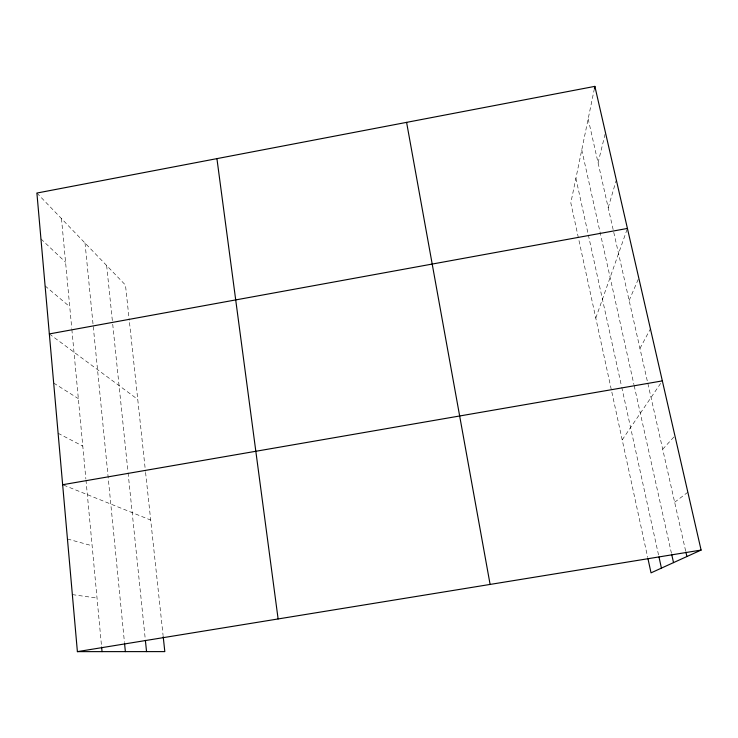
<?xml version="1.0" encoding="UTF-8"?>
<svg xmlns="http://www.w3.org/2000/svg" width="738" height="738" viewBox="0 0 738 738"><rect width="100%" height="100%" fill="white"/><g stroke="black" fill="none" stroke-linecap="round" stroke-linejoin="round"><path stroke-width="0.55" stroke-dasharray="3.69 2.77" d="M594.413 88.606L570.815 202.885L578.509 238.374M598.075 162.794L605.197 133.753M608.204 207.692L616.009 181.05M595.787 318.087L627.051 229.481M629.136 300.486L638.342 279.065M639.957 348.456L650.427 328.853M622.199 439.876L662.346 380.891M662.696 449.257L674.938 435.854M674.652 502.255L687.853 492.228M72.361 594.616L97.029 598.075M67.444 538.998L92.13 545.76M63.68 485.134L150.7 520.069M58.108 433.289L82.794 446.112M53.671 383.04L78.348 398.64M49.335 333.927L137.748 399.406M45.101 285.91L69.741 306.713M40.95 238.964L65.571 262.193M36.9 193.052L125.478 285.089L129.251 320.255M588.168 118.864L685.648 550.991M581.756 149.869L633.951 384.636M634.2 385.743L671.552 553.768M575.898 178.245L621.507 386.168M621.756 387.284L658.739 555.889M578.989 240.588L647.687 557.421M129.501 322.524L145.46 471.287M145.58 472.412L163.098 635.566M106.65 265.523L112.6 323.078M112.72 324.222L127.96 471.73M128.08 472.864L145.275 639.237M85.027 243.06L93.043 324.305M93.274 326.583L124.464 642.484M61.485 218.596L71.761 328.318M71.863 329.452L85.857 478.833M85.968 479.968L101.512 645.935"/><path stroke-width="1.11" d="M594.413 88.606L594.874 86.364L36.9 193.052L77.389 651.636L164.814 651.608L163.218 636.71M594.874 86.364L701.1 550.068L651.036 572.854L647.927 558.518M49.335 333.927L627.42 228.439M62.656 484.728L662.346 380.891M77.389 651.636L701.1 550.068M685.897 552.107L686.903 556.535M671.801 554.875L673.526 562.624M658.988 556.996L661.423 568.131M406.592 122.37L490.106 584.431M216.926 158.633L278.115 618.951M145.386 640.363L146.548 651.617M124.574 643.628L125.368 651.626M101.613 647.069L102.047 651.626"/></g></svg>
